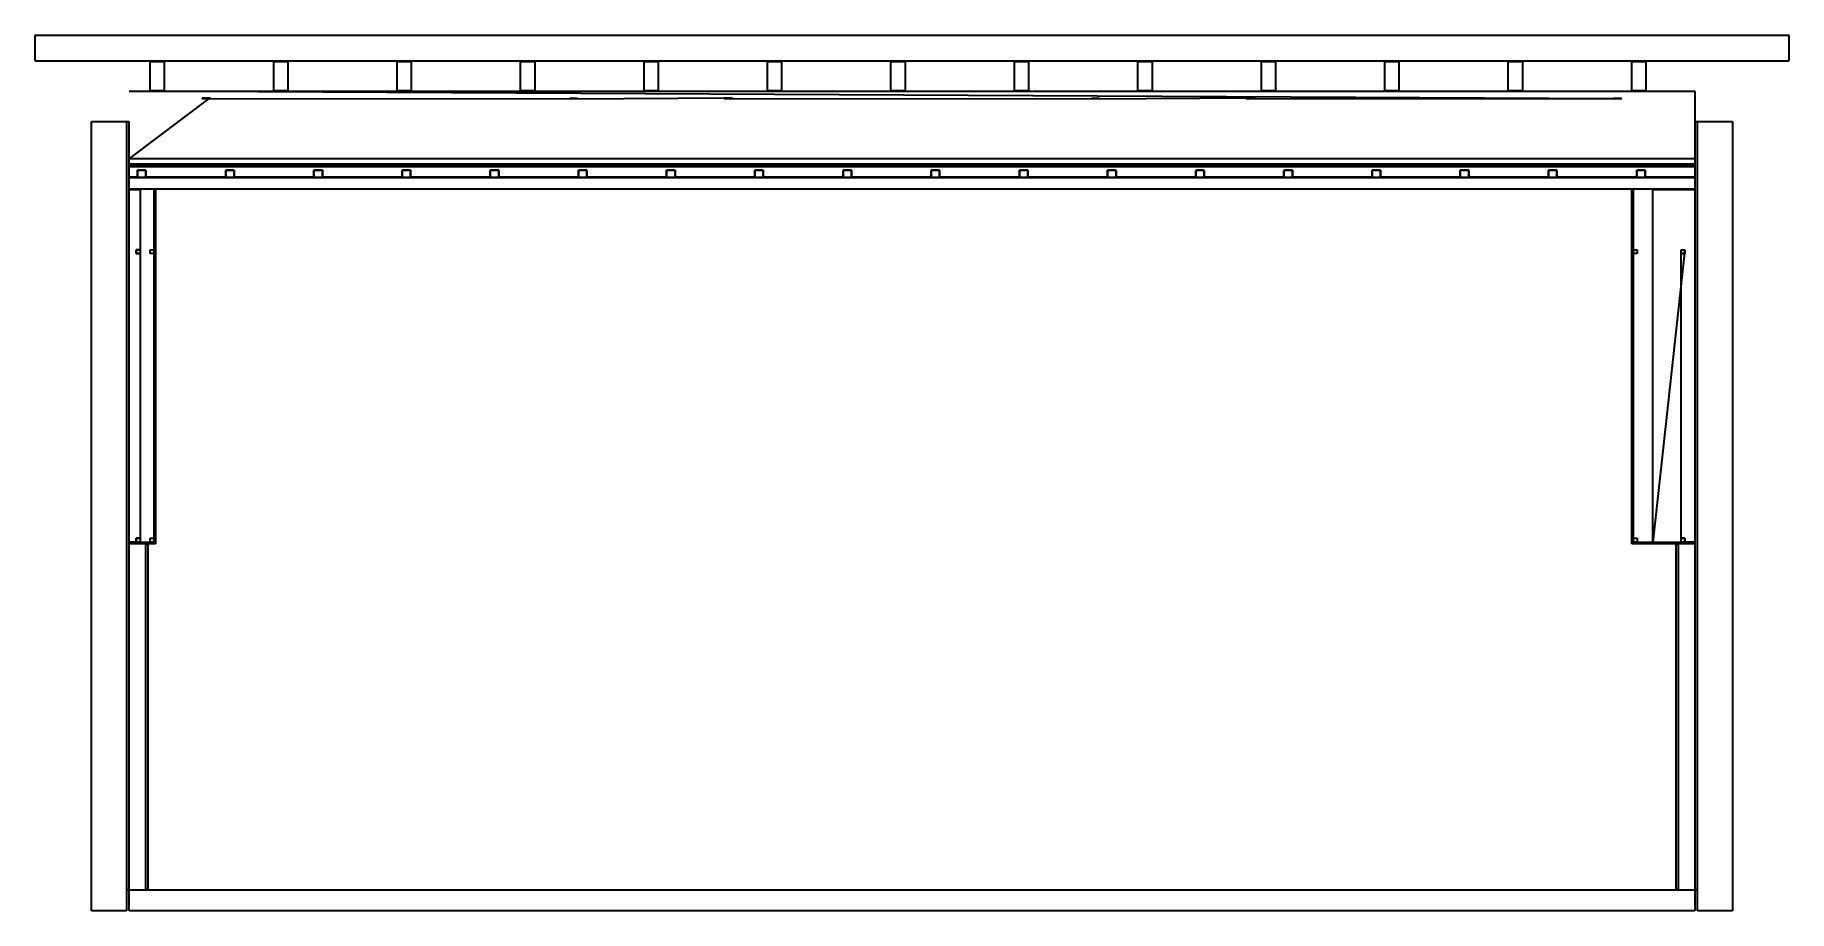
# Model space of a CAD drawing. Header units: millimetres. Extents: x -665 to 11765, y -150 to 6058.
import ezdxf

# ---------------------------------------------------------------- set-up
doc = ezdxf.new("R2010")
doc.units = ezdxf.units.MM
for name, color, linetype, lineweight in [('bass_cd', 4, 'Continuous', 35), ('bass_gkb', 4, 'Continuous', 35), ('bass_mineral_wool', 3, 'Continuous', 35), ('floor', 2, 'Continuous', 35), ('masonry', 1, 'Continuous', 35), ('plaster', 2, 'Continuous', 35), ('plenum_wool', 3, 'Continuous', 35), ('racking_strap', 4, 'Continuous', 35), ('rafters', 2, 'Continuous', 35), ('roofing', 1, 'Continuous', 35), ('slope_battens', 2, 'Continuous', 35), ('slope_gkf', 4, 'Continuous', 35), ('slope_naturheld_140', 5, 'Continuous', 35), ('slope_naturheld_flex_50', 3, 'Continuous', 35), ('wall_gkf', 4, 'Continuous', 35)]:
    doc.layers.add(name, color=color, linetype=linetype, lineweight=lineweight)

msp = doc.modelspace()

# ---------------------------------------------------------------- linework, layer by layer
at = {"layer": 'bass_cd'}
for p, q in [((52, 4536), (79, 4536)), ((52, 4509), (52, 4536)), ((79, 4509), (52, 4509)), ((79, 4536), (79, 4509)), ((150, 4536), (178, 4536)), ((150, 4509), (150, 4536)), ((178, 4509), (150, 4509)), ((178, 4536), (178, 4509)), ((10662, 4536), (10690, 4536)), ((10662, 4509), (10662, 4536)), ((10690, 4509), (10662, 4509)), ((10690, 4536), (10690, 4509)), ((11001, 4536), (11028, 4536)), ((11001, 4509), (11001, 4536)), ((11028, 4509), (11001, 4509)), ((11028, 4536), (11028, 4509)), ((52, 2491), (79, 2491)), ((52, 2464), (52, 2491)), ((79, 2491), (79, 2464)), ((150, 2491), (178, 2491)), ((150, 2464), (150, 2491)), ((178, 2491), (178, 2464)), ((10662, 2491), (10690, 2491)), ((10662, 2464), (10662, 2491)), ((10690, 2491), (10690, 2464)), ((11001, 2491), (11028, 2491)), ((11001, 2464), (11001, 2491)), ((11028, 2491), (11028, 2464)), ((79, 2464), (52, 2464)), ((178, 2464), (150, 2464)), ((10690, 2464), (10662, 2464)), ((11028, 2464), (11001, 2464))]:
    msp.add_line(p, q, dxfattribs=at)
at = {"layer": 'bass_gkb'}
for p, q in [((178, 2451), (178, 4964)), ((178, 4964), (189, 4964)), ((189, 4964), (189, 2451)), ((10651, 2451), (10651, 4964)), ((10651, 4964), (10662, 4964)), ((10662, 4964), (10662, 2451)), ((1, 2463), (178, 2463)), ((1, 2451), (1, 2463)), ((178, 2451), (1, 2451)), ((178, 2463), (178, 2451)), ((189, 2451), (178, 2451)), ((10662, 2451), (10651, 2451)), ((10662, 2463), (11099, 2463)), ((10662, 2451), (10662, 2463)), ((11099, 2451), (10662, 2451)), ((11099, 2463), (11099, 2451))]:
    msp.add_line(p, q, dxfattribs=at)
at = {"layer": 'bass_mineral_wool'}
for p, q in [((1, 2464), (1, 4964)), ((1, 4964), (79, 4964)), ((79, 4964), (79, 4536)), ((10801, 2464), (10801, 4964)), ((10801, 4964), (11099, 4964)), ((11099, 4964), (11099, 2464)), ((79, 4536), (52, 4536)), ((52, 4536), (52, 4509)), ((52, 4509), (79, 4509)), ((79, 4509), (79, 2491)), ((11028, 4536), (10801, 2464)), ((11001, 2491), (11001, 4509)), ((11001, 4509), (11028, 4509)), ((11028, 4509), (11028, 4536)), ((79, 2491), (52, 2491)), ((52, 2491), (52, 2464)), ((11028, 2491), (11001, 2491)), ((11028, 2464), (11028, 2491)), ((52, 2464), (1, 2464)), ((11099, 2464), (11028, 2464))]:
    msp.add_line(p, q, dxfattribs=at)
at = {"layer": 'floor'}
for p, q in [((1, 0), (11099, 0)), ((1, -150), (1, 0)), ((11099, 0), (11099, -150)), ((11099, -150), (1, -150))]:
    msp.add_line(p, q, dxfattribs=at)
at = {"layer": 'masonry'}
for p, q in [((-265, 5445), (-16, 5445)), ((-265, -150), (-265, 5445)), ((-16, 5445), (-16, -150)), ((11116, 5445), (11365, 5445)), ((11116, -150), (11116, 5445)), ((11365, 5445), (11365, -150)), ((-16, -150), (-265, -150)), ((11365, -150), (11116, -150))]:
    msp.add_line(p, q, dxfattribs=at)
at = {"layer": 'plaster'}
for p, q in [((-15, 5445), (-1, 5445)), ((-15, 0), (-15, 5445)), ((-1, 5445), (-1, 0)), ((11101, 5445), (11115, 5445)), ((11101, 0), (11101, 5445)), ((11115, 5445), (11115, 0)), ((-1, 0), (-15, 0)), ((11115, 0), (11101, 0))]:
    msp.add_line(p, q, dxfattribs=at)
at = {"layer": 'plenum_wool'}
for p, q in [((1, 5661), (11099, 5661)), ((10521, 5605), (1, 5661)), ((1, 5181), (575, 5612)), ((575, 5612), (519, 5611)), ((519, 5611), (520, 5609)), ((520, 5609), (577, 5609)), ((577, 5609), (3178, 5605)), ((3122, 5605), (4275, 5612)), ((3124, 5608), (3122, 5605)), ((3180, 5607), (3124, 5608)), ((3178, 5605), (3180, 5607)), ((4275, 5612), (4218, 5611)), ((4218, 5611), (4220, 5609)), ((4220, 5609), (4276, 5609)), ((4276, 5609), (6878, 5605)), ((6821, 5605), (7974, 5612)), ((6823, 5608), (6821, 5605)), ((6879, 5607), (6823, 5608)), ((6878, 5605), (6879, 5607)), ((7974, 5612), (7917, 5611)), ((7917, 5611), (7919, 5609)), ((7919, 5609), (7976, 5609)), ((7976, 5609), (10577, 5605)), ((10522, 5608), (10521, 5605)), ((10579, 5607), (10522, 5608)), ((10577, 5605), (10579, 5607)), ((11099, 5661), (11099, 5181)), ((11099, 5181), (1, 5181))]:
    msp.add_line(p, q, dxfattribs=at)
at = {"layer": 'racking_strap'}
for p, q in [((519, 5611), (575, 5612)), ((520, 5609), (519, 5611)), ((577, 5609), (520, 5609)), ((575, 5612), (577, 5609)), ((3122, 5605), (3124, 5608)), ((3178, 5605), (3122, 5605)), ((3124, 5608), (3180, 5607)), ((3180, 5607), (3178, 5605)), ((4218, 5611), (4275, 5612)), ((4220, 5609), (4218, 5611)), ((4276, 5609), (4220, 5609)), ((4275, 5612), (4276, 5609)), ((6821, 5605), (6823, 5608)), ((6878, 5605), (6821, 5605)), ((6823, 5608), (6879, 5607)), ((6879, 5607), (6878, 5605)), ((7917, 5611), (7974, 5612)), ((7919, 5609), (7917, 5611)), ((7976, 5609), (7919, 5609)), ((7974, 5612), (7976, 5609)), ((10521, 5605), (10522, 5608)), ((10577, 5605), (10521, 5605)), ((10522, 5608), (10579, 5607)), ((10579, 5607), (10577, 5605))]:
    msp.add_line(p, q, dxfattribs=at)
at = {"layer": 'rafters'}
for p, q in [((151, 5870), (251, 5870)), ((151, 5663), (151, 5870)), ((251, 5870), (251, 5663)), ((1026, 5870), (1126, 5870)), ((1026, 5663), (1026, 5870)), ((1126, 5870), (1126, 5663)), ((1901, 5870), (2001, 5870)), ((1901, 5663), (1901, 5870)), ((2001, 5870), (2001, 5663)), ((2776, 5870), (2876, 5870)), ((2776, 5663), (2776, 5870)), ((2876, 5870), (2876, 5663)), ((3651, 5870), (3751, 5870)), ((3651, 5663), (3651, 5870)), ((3751, 5870), (3751, 5663)), ((4526, 5870), (4626, 5870)), ((4526, 5663), (4526, 5870)), ((4626, 5870), (4626, 5663)), ((5401, 5870), (5501, 5870)), ((5401, 5663), (5401, 5870)), ((5501, 5870), (5501, 5663)), ((6276, 5870), (6376, 5870)), ((6276, 5663), (6276, 5870)), ((6376, 5870), (6376, 5663)), ((7151, 5870), (7251, 5870)), ((7151, 5663), (7151, 5870)), ((7251, 5870), (7251, 5663)), ((8026, 5870), (8126, 5870)), ((8026, 5663), (8026, 5870)), ((8126, 5870), (8126, 5663)), ((8901, 5870), (9001, 5870)), ((8901, 5663), (8901, 5870)), ((9001, 5870), (9001, 5663)), ((9776, 5870), (9876, 5870)), ((9776, 5663), (9776, 5870)), ((9876, 5870), (9876, 5663)), ((10651, 5870), (10751, 5870)), ((10651, 5663), (10651, 5870)), ((10751, 5870), (10751, 5663)), ((251, 5663), (151, 5663)), ((1126, 5663), (1026, 5663)), ((2001, 5663), (1901, 5663)), ((2876, 5663), (2776, 5663)), ((3751, 5663), (3651, 5663)), ((4626, 5663), (4526, 5663)), ((5501, 5663), (5401, 5663)), ((6376, 5663), (6276, 5663)), ((7251, 5663), (7151, 5663)), ((8126, 5663), (8026, 5663)), ((9001, 5663), (8901, 5663)), ((9876, 5663), (9776, 5663)), ((10751, 5663), (10651, 5663))]:
    msp.add_line(p, q, dxfattribs=at)
at = {"layer": 'roofing'}
for p, q in [((-665, 5872), (-665, 6058)), ((-665, 6058), (11765, 6058)), ((11765, 6058), (11765, 5872)), ((11765, 5872), (-665, 5872))]:
    msp.add_line(p, q, dxfattribs=at)
at = {"layer": 'slope_battens'}
for p, q in [((61, 5049), (61, 5101)), ((61, 5101), (121, 5101)), ((121, 5101), (121, 5049)), ((686, 5049), (686, 5101)), ((686, 5101), (746, 5101)), ((746, 5101), (746, 5049)), ((1311, 5049), (1311, 5101)), ((1311, 5101), (1371, 5101)), ((1371, 5101), (1371, 5049)), ((1936, 5049), (1936, 5101)), ((1936, 5101), (1996, 5101)), ((1996, 5101), (1996, 5049)), ((2561, 5049), (2561, 5101)), ((2561, 5101), (2621, 5101)), ((2621, 5101), (2621, 5049)), ((3186, 5049), (3186, 5101)), ((3186, 5101), (3246, 5101)), ((3246, 5101), (3246, 5049)), ((3811, 5049), (3811, 5101)), ((3811, 5101), (3871, 5101)), ((3871, 5101), (3871, 5049)), ((4436, 5049), (4436, 5101)), ((4436, 5101), (4496, 5101)), ((4496, 5101), (4496, 5049)), ((5061, 5049), (5061, 5101)), ((5061, 5101), (5121, 5101)), ((5121, 5101), (5121, 5049)), ((5686, 5049), (5686, 5101)), ((5686, 5101), (5746, 5101)), ((5746, 5101), (5746, 5049)), ((6311, 5049), (6311, 5101)), ((6311, 5101), (6371, 5101)), ((6371, 5101), (6371, 5049)), ((6936, 5049), (6936, 5101)), ((6936, 5101), (6996, 5101)), ((6996, 5101), (6996, 5049)), ((7561, 5049), (7561, 5101)), ((7561, 5101), (7621, 5101)), ((7621, 5101), (7621, 5049)), ((8186, 5049), (8186, 5101)), ((8186, 5101), (8246, 5101)), ((8246, 5101), (8246, 5049)), ((8811, 5049), (8811, 5101)), ((8811, 5101), (8871, 5101)), ((8871, 5101), (8871, 5049)), ((9436, 5049), (9436, 5101)), ((9436, 5101), (9496, 5101)), ((9496, 5101), (9496, 5049)), ((10061, 5049), (10061, 5101)), ((10061, 5101), (10121, 5101)), ((10121, 5101), (10121, 5049)), ((10686, 5049), (10686, 5101)), ((10686, 5101), (10746, 5101)), ((10746, 5101), (10746, 5049)), ((121, 5049), (61, 5049)), ((746, 5049), (686, 5049)), ((1371, 5049), (1311, 5049)), ((1996, 5049), (1936, 5049)), ((2621, 5049), (2561, 5049)), ((3246, 5049), (3186, 5049)), ((3871, 5049), (3811, 5049)), ((4496, 5049), (4436, 5049)), ((5121, 5049), (5061, 5049)), ((5746, 5049), (5686, 5049)), ((6371, 5049), (6311, 5049)), ((6996, 5049), (6936, 5049)), ((7621, 5049), (7561, 5049)), ((8246, 5049), (8186, 5049)), ((8871, 5049), (8811, 5049)), ((9496, 5049), (9436, 5049)), ((10121, 5049), (10061, 5049)), ((10746, 5049), (10686, 5049))]:
    msp.add_line(p, q, dxfattribs=at)
at = {"layer": 'slope_gkf'}
for p, q in [((1, 5129), (1, 5144)), ((1, 5144), (11099, 5144)), ((11099, 5129), (1, 5129)), ((11099, 5144), (11099, 5129))]:
    msp.add_line(p, q, dxfattribs=at)
at = {"layer": 'slope_naturheld_140'}
for p, q in [((1, 4966), (1, 5048)), ((1, 5048), (11099, 5048)), ((11099, 5048), (11099, 4966)), ((11099, 4966), (1, 4966))]:
    msp.add_line(p, q, dxfattribs=at)
at = {"layer": 'slope_naturheld_flex_50'}
for p, q in [((1, 5050), (1, 5127)), ((1, 5127), (11099, 5127)), ((121, 5101), (61, 5101)), ((61, 5101), (61, 5050)), ((121, 5050), (121, 5101)), ((746, 5101), (686, 5101)), ((686, 5101), (686, 5050)), ((746, 5050), (746, 5101)), ((1371, 5101), (1311, 5101)), ((1311, 5101), (1311, 5050)), ((1371, 5050), (1371, 5101)), ((1996, 5101), (1936, 5101)), ((1936, 5101), (1936, 5050)), ((1996, 5050), (1996, 5101)), ((2621, 5101), (2561, 5101)), ((2561, 5101), (2561, 5050)), ((2621, 5050), (2621, 5101)), ((3246, 5101), (3186, 5101)), ((3186, 5101), (3186, 5050)), ((3246, 5050), (3246, 5101)), ((3871, 5101), (3811, 5101)), ((3811, 5101), (3811, 5050)), ((3871, 5050), (3871, 5101)), ((4496, 5101), (4436, 5101)), ((4436, 5101), (4436, 5050)), ((4496, 5050), (4496, 5101)), ((5121, 5101), (5061, 5101)), ((5061, 5101), (5061, 5050)), ((5121, 5050), (5121, 5101)), ((5746, 5101), (5686, 5101)), ((5686, 5101), (5686, 5050)), ((5746, 5050), (5746, 5101)), ((6371, 5101), (6311, 5101)), ((6311, 5101), (6311, 5050)), ((6371, 5050), (6371, 5101)), ((6996, 5101), (6936, 5101)), ((6936, 5101), (6936, 5050)), ((6996, 5050), (6996, 5101)), ((7621, 5101), (7561, 5101)), ((7561, 5101), (7561, 5050)), ((7621, 5050), (7621, 5101)), ((8246, 5101), (8186, 5101)), ((8186, 5101), (8186, 5050)), ((8246, 5050), (8246, 5101)), ((8871, 5101), (8811, 5101)), ((8811, 5101), (8811, 5050)), ((8871, 5050), (8871, 5101)), ((9496, 5101), (9436, 5101)), ((9436, 5101), (9436, 5050)), ((9496, 5050), (9496, 5101)), ((10121, 5101), (10061, 5101)), ((10061, 5101), (10061, 5050)), ((10121, 5050), (10121, 5101)), ((10746, 5101), (10686, 5101)), ((10686, 5101), (10686, 5050)), ((10746, 5050), (10746, 5101)), ((11099, 5127), (11099, 5050)), ((61, 5050), (1, 5050)), ((686, 5050), (121, 5050)), ((1311, 5050), (746, 5050)), ((1936, 5050), (1371, 5050)), ((2561, 5050), (1996, 5050)), ((3186, 5050), (2621, 5050)), ((3811, 5050), (3246, 5050)), ((4436, 5050), (3871, 5050)), ((5061, 5050), (4496, 5050)), ((5686, 5050), (5121, 5050)), ((6311, 5050), (5746, 5050)), ((6936, 5050), (6371, 5050)), ((7561, 5050), (6996, 5050)), ((8186, 5050), (7621, 5050)), ((8811, 5050), (8246, 5050)), ((9436, 5050), (8871, 5050)), ((10061, 5050), (9496, 5050)), ((10686, 5050), (10121, 5050)), ((11099, 5050), (10746, 5050))]:
    msp.add_line(p, q, dxfattribs=at)
at = {"layer": 'wall_gkf'}
for p, q in [((121, 2450), (134, 2450)), ((121, 1), (121, 2450)), ((134, 2450), (134, 1)), ((10966, 2450), (10979, 2450)), ((10966, 1), (10966, 2450)), ((10979, 2450), (10979, 1)), ((134, 1), (121, 1)), ((10979, 1), (10966, 1))]:
    msp.add_line(p, q, dxfattribs=at)

doc.saveas('drawing.dxf')
